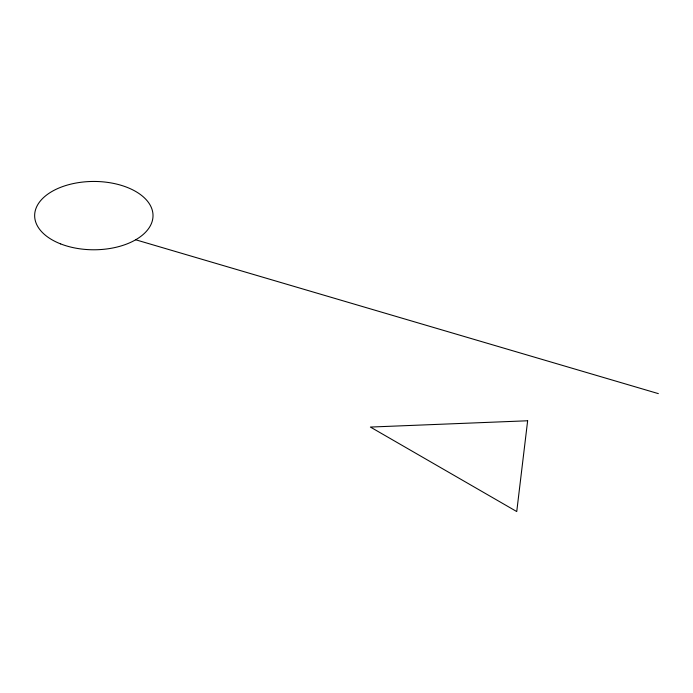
<?xml version="1.0" encoding="UTF-8"?>
<svg xmlns="http://www.w3.org/2000/svg" width="693" height="693" viewBox="0 0 693 693"><rect width="100%" height="100%" fill="white"/><g stroke="black" fill="none" stroke-linecap="round" stroke-linejoin="round"><path stroke-width="1.04" d="M135.681 239.778L658.35 393.624M527.642 420.772L516.744 511.555L370.4 427.061L527.642 420.772M60.663 243.91A59.182 34.165 0 0 0 152.867 218.052A59.182 34.165 0 0 0 67.975 184.884A59.182 34.165 0 0 0 60.663 243.91"/></g></svg>
